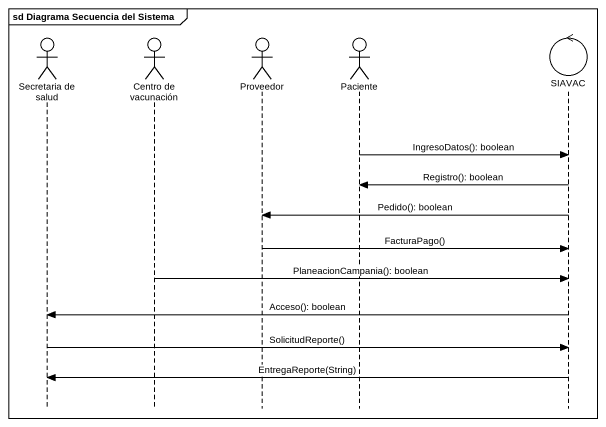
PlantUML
@startuml
mainframe sd Diagrama Secuencia del Sistema
hide footbox
actor "Secretaria de salud" as Secretaria_de_salud
actor "Centro de vacunación" as Centro_de_vacunación
actor Proveedor
actor Paciente
control SIAVAC

Paciente -> SIAVAC : IngresoDatos(): boolean
SIAVAC -> Paciente : Registro(): boolean
SIAVAC -> Proveedor : Pedido(): boolean
Proveedor -> SIAVAC : FacturaPago()
Centro_de_vacunación -> SIAVAC : PlaneacionCampania(): boolean
SIAVAC -> Secretaria_de_salud : Acceso(): boolean
Secretaria_de_salud -> SIAVAC : SolicitudReporte()
SIAVAC -> Secretaria_de_salud : EntregaReporte(String)
@enduml
